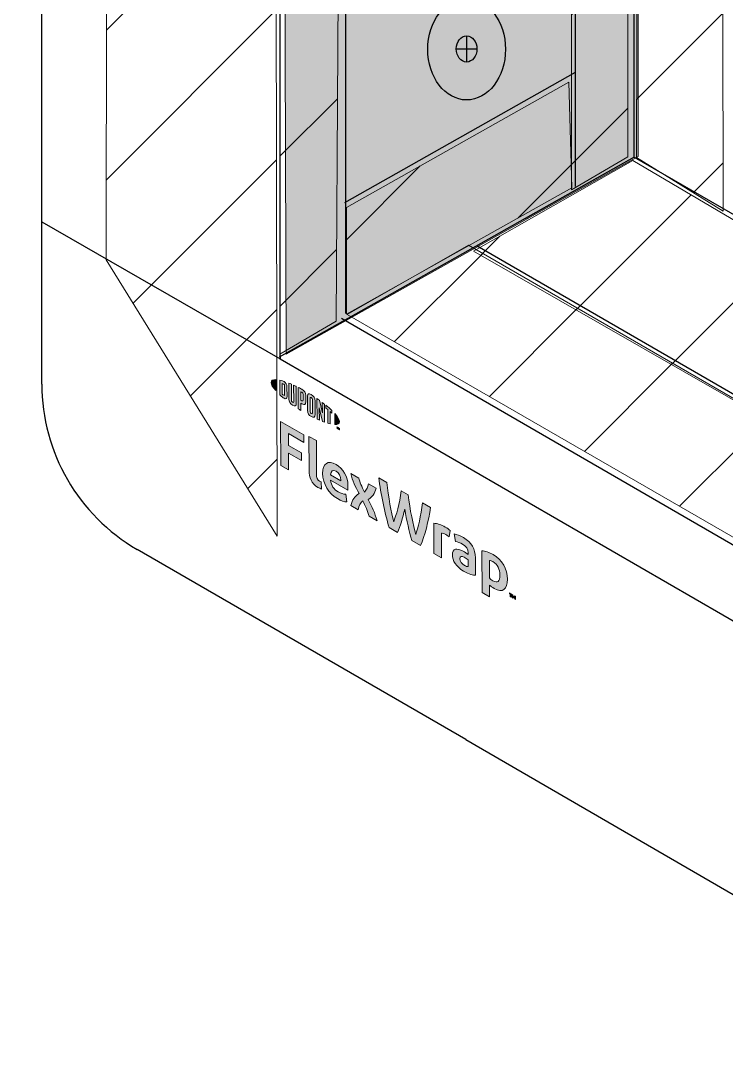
# Model space of a CAD drawing. Extents: x -1328 to 5679, y -4611 to 1603.
# Drawn here: x 3898 to 3964.6, y -2695.4 to -2598.4 of the extents above; entities that cross this region are included whole.
import ezdxf

# ---------------------------------------------------------------- set-up
doc = ezdxf.new("R2010")
doc.units = 0
doc.header["$MEASUREMENT"] = 0
for name, color, linetype, lineweight in [('G-ANNO-TTLB', 7, 'Continuous', 0), ('Layer 12', 7, 'Continuous', 0), ('TYVEK', 7, 'Continuous', 0)]:
    doc.layers.add(name, color=color, linetype=linetype, lineweight=lineweight)
pattern_1 = [(45, (0, 0), (-7.071067, 7.07107), [])]

# ---------------------------------------------------------------- blocks, each defined once
blk = doc.blocks.new('Block_172')
at = {"layer": 'TYVEK', "true_color": 0x003b71, "transparency": 33554687}
h = blk.add_hatch(color=156, dxfattribs=at)
h.dxf.hatch_style = 2
edge = h.paths.add_edge_path()
edge.add_spline(control_points=[(3922.526, -2640.364), (3922.526, -2640.364), (3922.515, -2636.223), (3922.515, -2636.223), (3922.515, -2636.223), (3924.701, -2637.477), (3924.701, -2637.477), (3924.701, -2637.477), (3924.703, -2638.199), (3924.703, -2638.199), (3924.703, -2638.199), (3923.251, -2637.366), (3923.251, -2637.366), (3923.251, -2637.366), (3923.254, -2638.489), (3923.254, -2638.489), (3923.254, -2638.489), (3924.475, -2639.19), (3924.475, -2639.19), (3924.475, -2639.19), (3924.476, -2639.912), (3924.476, -2639.912), (3924.476, -2639.912), (3923.255, -2639.211), (3923.255, -2639.211), (3923.255, -2639.211), (3923.259, -2640.785), (3923.259, -2640.785), (3923.259, -2640.785), (3922.526, -2640.364), (3922.526, -2640.364)], knot_values=[0, 0, 0, 0, 1, 1, 1, 2, 2, 2, 3, 3, 3, 4, 4, 4, 5, 5, 5, 6, 6, 6, 7, 7, 7, 8, 8, 8, 9, 9, 9, 10, 10, 10, 10], degree=3, periodic=0)
h = blk.add_hatch(color=156, dxfattribs=at)
h.dxf.hatch_style = 2
edge = h.paths.add_edge_path()
edge.add_spline(control_points=[(3925.898, -2641.207), (3925.899, -2641.527), (3925.972, -2641.739), (3926.177, -2641.857), (3926.228, -2641.887), (3926.279, -2641.91), (3926.325, -2641.925), (3926.325, -2641.925), (3926.378, -2642.599), (3926.378, -2642.599), (3926.281, -2642.567), (3926.122, -2642.499), (3926.019, -2642.44), (3925.429, -2642.102), (3925.192, -2641.522), (3925.191, -2640.813), (3925.191, -2640.813), (3925.183, -2637.654), (3925.183, -2637.654), (3925.183, -2637.654), (3925.891, -2638.013), (3925.891, -2638.013), (3925.891, -2638.013), (3925.898, -2641.207), (3925.898, -2641.207)], knot_values=[0, 0, 0, 0, 1, 1, 1, 2, 2, 2, 3, 3, 3, 4, 4, 4, 5, 5, 5, 6, 6, 6, 7, 7, 7, 8, 8, 8, 8], degree=3, periodic=0)
h = blk.add_hatch(color=156, dxfattribs=at)
h.dxf.hatch_style = 2
edge = h.paths.add_edge_path()
edge.add_spline(control_points=[(3927.21, -2641.257), (3927.21, -2641.257), (3928.185, -2641.817), (3928.185, -2641.817), (3928.185, -2641.817), (3928.185, -2641.746), (3928.185, -2641.746), (3928.184, -2641.414), (3928.029, -2641.084), (3927.747, -2640.922), (3927.45, -2640.751), (3927.255, -2640.881), (3927.21, -2641.257)], knot_values=[0, 0, 0, 0, 1, 1, 1, 2, 2, 2, 3, 3, 3, 4, 4, 4, 4], degree=3, periodic=0)
edge = h.paths.add_edge_path()
edge.add_spline(control_points=[(3928.769, -2643.818), (3928.543, -2643.806), (3928.21, -2643.698), (3927.871, -2643.503), (3927.045, -2643.029), (3926.48, -2642.102), (3926.477, -2641.12), (3926.475, -2640.179), (3926.991, -2639.838), (3927.746, -2640.271), (3928.418, -2640.657), (3928.86, -2641.46), (3928.862, -2642.253), (3928.863, -2642.43), (3928.853, -2642.578), (3928.843, -2642.691), (3928.843, -2642.691), (3927.222, -2641.76), (3927.222, -2641.76), (3927.289, -2642.271), (3927.531, -2642.623), (3927.941, -2642.858), (3928.193, -2643.003), (3928.434, -2643.076), (3928.654, -2643.096), (3928.654, -2643.096), (3928.769, -2643.818), (3928.769, -2643.818)], knot_values=[0, 0, 0, 0, 1, 1, 1, 2, 2, 2, 3, 3, 3, 4, 4, 4, 5, 5, 5, 6, 6, 6, 7, 7, 7, 8, 8, 8, 9, 9, 9, 9], degree=3, periodic=0)
h = blk.add_hatch(color=156, dxfattribs=at)
h.dxf.hatch_style = 2
edge = h.paths.add_edge_path()
edge.add_spline(control_points=[(3929.909, -2643.019), (3929.564, -2642.384), (3929.291, -2641.82), (3929.131, -2641.137), (3929.131, -2641.137), (3929.895, -2641.576), (3929.895, -2641.576), (3929.963, -2641.88), (3930.189, -2642.412), (3930.416, -2642.879), (3930.605, -2642.663), (3930.768, -2642.408), (3930.803, -2642.097), (3930.803, -2642.097), (3931.522, -2642.51), (3931.522, -2642.51), (3931.39, -2643.048), (3931.165, -2643.35), (3930.781, -2643.585), (3931.152, -2644.276), (3931.404, -2644.835), (3931.616, -2645.582), (3931.616, -2645.582), (3930.852, -2645.144), (3930.852, -2645.144), (3930.743, -2644.75), (3930.486, -2644.16), (3930.269, -2643.711), (3930.075, -2643.924), (3929.891, -2644.173), (3929.821, -2644.552), (3929.821, -2644.552), (3929.133, -2644.157), (3929.133, -2644.157), (3929.26, -2643.615), (3929.5, -2643.281), (3929.909, -2643.019)], knot_values=[0, 0, 0, 0, 1, 1, 1, 2, 2, 2, 3, 3, 3, 4, 4, 4, 5, 5, 5, 6, 6, 6, 7, 7, 7, 8, 8, 8, 9, 9, 9, 10, 10, 10, 11, 11, 11, 12, 12, 12, 12], degree=3, periodic=0)
h = blk.add_hatch(color=156, dxfattribs=at)
h.dxf.hatch_style = 2
edge = h.paths.add_edge_path()
edge.add_spline(control_points=[(3935.91, -2643.913), (3935.91, -2643.913), (3936.659, -2644.343), (3936.659, -2644.343), (3936.468, -2645.609), (3936.133, -2647.041), (3935.7, -2647.927), (3935.7, -2647.927), (3934.894, -2647.465), (3934.894, -2647.465), (3934.641, -2646.581), (3934.413, -2645.582), (3934.221, -2644.502), (3934.029, -2645.361), (3933.81, -2646.104), (3933.555, -2646.696), (3933.555, -2646.696), (3932.75, -2646.233), (3932.75, -2646.233), (3932.337, -2644.862), (3931.968, -2643.026), (3931.775, -2641.539), (3931.775, -2641.539), (3932.519, -2641.966), (3932.519, -2641.966), (3932.681, -2643.305), (3932.972, -2644.872), (3933.184, -2645.685), (3933.403, -2645.12), (3933.743, -2643.956), (3933.889, -2642.752), (3933.889, -2642.752), (3934.546, -2643.129), (3934.546, -2643.129), (3934.703, -2644.507), (3935.039, -2646.059), (3935.267, -2646.881), (3935.47, -2646.307), (3935.759, -2645.072), (3935.91, -2643.913)], knot_values=[0, 0, 0, 0, 1, 1, 1, 2, 2, 2, 3, 3, 3, 4, 4, 4, 5, 5, 5, 6, 6, 6, 7, 7, 7, 8, 8, 8, 9, 9, 9, 10, 10, 10, 11, 11, 11, 12, 12, 12, 13, 13, 13, 13], degree=3, periodic=0)
h = blk.add_hatch(color=156, dxfattribs=at)
h.dxf.hatch_style = 2
edge = h.paths.add_edge_path()
edge.add_spline(control_points=[(3938.052, -2646.188), (3938.237, -2646.294), (3938.411, -2646.418), (3938.514, -2646.506), (3938.514, -2646.506), (3938.413, -2647.116), (3938.413, -2647.116), (3938.326, -2647.03), (3938.218, -2646.957), (3938.11, -2646.895), (3937.92, -2646.786), (3937.792, -2646.754), (3937.685, -2646.751), (3937.685, -2646.751), (3937.69, -2649.07), (3937.69, -2649.07), (3937.69, -2649.07), (3936.982, -2648.663), (3936.982, -2648.663), (3936.982, -2648.663), (3936.975, -2645.83), (3936.975, -2645.83), (3937.252, -2645.829), (3937.683, -2645.976), (3938.052, -2646.188)], knot_values=[0, 0, 0, 0, 1, 1, 1, 2, 2, 2, 3, 3, 3, 4, 4, 4, 5, 5, 5, 6, 6, 6, 7, 7, 7, 8, 8, 8, 8], degree=3, periodic=0)
h = blk.add_hatch(color=156, dxfattribs=at)
h.dxf.hatch_style = 2
edge = h.paths.add_edge_path()
edge.add_spline(control_points=[(3940.208, -2649.918), (3940.208, -2649.918), (3940.206, -2649.285), (3940.206, -2649.285), (3940.088, -2649.188), (3939.965, -2649.1), (3939.842, -2649.029), (3939.606, -2648.893), (3939.421, -2648.894), (3939.422, -2649.172), (3939.423, -2649.42), (3939.577, -2649.639), (3939.849, -2649.795), (3940.003, -2649.883), (3940.131, -2649.922), (3940.208, -2649.918)], knot_values=[0, 0, 0, 0, 1, 1, 1, 2, 2, 2, 3, 3, 3, 4, 4, 4, 5, 5, 5, 5], degree=3, periodic=0)
edge = h.paths.add_edge_path()
edge.add_spline(control_points=[(3939.778, -2650.339), (3939.076, -2649.936), (3938.721, -2649.336), (3938.719, -2648.804), (3938.718, -2648.218), (3939.133, -2648.114), (3939.748, -2648.461), (3939.892, -2648.544), (3940.077, -2648.673), (3940.205, -2648.771), (3940.205, -2648.771), (3940.205, -2648.629), (3940.205, -2648.629), (3940.204, -2648.268), (3940.024, -2647.993), (3939.68, -2647.796), (3939.454, -2647.666), (3939.213, -2647.569), (3939.003, -2647.549), (3939.003, -2647.549), (3938.873, -2646.837), (3938.873, -2646.837), (3939.094, -2646.857), (3939.448, -2646.989), (3939.761, -2647.169), (3940.515, -2647.602), (3940.89, -2648.278), (3940.892, -2649.077), (3940.892, -2649.077), (3940.896, -2650.721), (3940.896, -2650.721), (3940.686, -2650.725), (3940.291, -2650.634), (3939.778, -2650.339)], knot_values=[0, 0, 0, 0, 1, 1, 1, 2, 2, 2, 3, 3, 3, 4, 4, 4, 5, 5, 5, 6, 6, 6, 7, 7, 7, 8, 8, 8, 9, 9, 9, 10, 10, 10, 11, 11, 11, 11], degree=3, periodic=0)
h = blk.add_hatch(color=156, dxfattribs=at)
h.dxf.hatch_style = 2
edge = h.paths.add_edge_path()
edge.add_spline(control_points=[(3942.542, -2651.252), (3942.993, -2651.512), (3943.203, -2651.313), (3943.202, -2650.704), (3943.2, -2650.171), (3943.004, -2649.705), (3942.538, -2649.436), (3942.409, -2649.363), (3942.317, -2649.339), (3942.209, -2649.325), (3942.209, -2649.325), (3942.213, -2650.981), (3942.213, -2650.981), (3942.311, -2651.084), (3942.393, -2651.167), (3942.542, -2651.252)], knot_values=[0, 0, 0, 0, 1, 1, 1, 2, 2, 2, 3, 3, 3, 4, 4, 4, 5, 5, 5, 5], degree=3, periodic=0)
edge = h.paths.add_edge_path()
edge.add_spline(control_points=[(3942.646, -2651.974), (3942.467, -2651.871), (3942.344, -2651.777), (3942.215, -2651.65), (3942.215, -2651.65), (3942.218, -2652.774), (3942.218, -2652.774), (3942.218, -2652.774), (3941.515, -2652.37), (3941.515, -2652.37), (3941.515, -2652.37), (3941.505, -2648.424), (3941.505, -2648.424), (3941.797, -2648.439), (3942.208, -2648.574), (3942.572, -2648.783), (3943.413, -2649.266), (3943.917, -2650.146), (3943.92, -2651.092), (3943.922, -2652.063), (3943.447, -2652.433), (3942.646, -2651.974)], knot_values=[0, 0, 0, 0, 1, 1, 1, 2, 2, 2, 3, 3, 3, 4, 4, 4, 5, 5, 5, 6, 6, 6, 7, 7, 7, 7], degree=3, periodic=0)
h = blk.add_hatch(color=156, dxfattribs=at)
h.dxf.hatch_style = 2
edge = h.paths.add_edge_path()
edge.add_spline(control_points=[(3944.428, -2652.579), (3944.454, -2652.666), (3944.479, -2652.733), (3944.51, -2652.804), (3944.54, -2652.768), (3944.561, -2652.728), (3944.587, -2652.67), (3944.587, -2652.67), (3944.66, -2652.713), (3944.66, -2652.713), (3944.66, -2652.713), (3944.661, -2653.018), (3944.661, -2653.018), (3944.661, -2653.018), (3944.597, -2652.981), (3944.597, -2652.981), (3944.597, -2652.981), (3944.596, -2652.84), (3944.596, -2652.84), (3944.596, -2652.84), (3944.6, -2652.795), (3944.6, -2652.795), (3944.579, -2652.829), (3944.555, -2652.863), (3944.533, -2652.889), (3944.533, -2652.889), (3944.484, -2652.861), (3944.484, -2652.861), (3944.462, -2652.809), (3944.437, -2652.745), (3944.415, -2652.686), (3944.415, -2652.686), (3944.419, -2652.738), (3944.419, -2652.738), (3944.419, -2652.738), (3944.419, -2652.879), (3944.419, -2652.879), (3944.419, -2652.879), (3944.355, -2652.842), (3944.355, -2652.842), (3944.355, -2652.842), (3944.354, -2652.537), (3944.354, -2652.537), (3944.354, -2652.537), (3944.428, -2652.579), (3944.428, -2652.579)], knot_values=[0, 0, 0, 0, 1, 1, 1, 2, 2, 2, 3, 3, 3, 4, 4, 4, 5, 5, 5, 6, 6, 6, 7, 7, 7, 8, 8, 8, 9, 9, 9, 10, 10, 10, 11, 11, 11, 12, 12, 12, 13, 13, 13, 14, 14, 14, 15, 15, 15, 15], degree=3, periodic=0)
edge = h.paths.add_edge_path()
edge.add_spline(control_points=[(3944.182, -2652.505), (3944.182, -2652.505), (3944.11, -2652.464), (3944.11, -2652.464), (3944.11, -2652.464), (3944.11, -2652.397), (3944.11, -2652.397), (3944.11, -2652.397), (3944.325, -2652.52), (3944.325, -2652.52), (3944.325, -2652.52), (3944.325, -2652.587), (3944.325, -2652.587), (3944.325, -2652.587), (3944.253, -2652.546), (3944.253, -2652.546), (3944.253, -2652.546), (3944.254, -2652.785), (3944.254, -2652.785), (3944.254, -2652.785), (3944.182, -2652.744), (3944.182, -2652.744), (3944.182, -2652.744), (3944.182, -2652.505), (3944.182, -2652.505)], knot_values=[0, 0, 0, 0, 1, 1, 1, 2, 2, 2, 3, 3, 3, 4, 4, 4, 5, 5, 5, 6, 6, 6, 7, 7, 7, 8, 8, 8, 8], degree=3, periodic=0)
at = {"layer": 'TYVEK'}
for points, knots in [([(3922.526, -2640.364), (3922.526, -2640.364), (3922.515, -2636.223), (3922.515, -2636.223), (3922.515, -2636.223), (3924.701, -2637.477), (3924.701, -2637.477), (3924.701, -2637.477), (3924.703, -2638.199), (3924.703, -2638.199), (3924.703, -2638.199), (3923.251, -2637.366), (3923.251, -2637.366), (3923.251, -2637.366), (3923.254, -2638.489), (3923.254, -2638.489), (3923.254, -2638.489), (3924.475, -2639.19), (3924.475, -2639.19), (3924.475, -2639.19), (3924.476, -2639.912), (3924.476, -2639.912), (3924.476, -2639.912), (3923.255, -2639.211), (3923.255, -2639.211), (3923.255, -2639.211), (3923.259, -2640.785), (3923.259, -2640.785), (3923.259, -2640.785), (3922.526, -2640.364), (3922.526, -2640.364)], [0, 0, 0, 0, 1, 1, 1, 2, 2, 2, 3, 3, 3, 4, 4, 4, 5, 5, 5, 6, 6, 6, 7, 7, 7, 8, 8, 8, 9, 9, 9, 10, 10, 10, 10]), ([(3925.898, -2641.207), (3925.899, -2641.527), (3925.972, -2641.739), (3926.177, -2641.857), (3926.228, -2641.887), (3926.279, -2641.91), (3926.325, -2641.925), (3926.325, -2641.925), (3926.378, -2642.599), (3926.378, -2642.599), (3926.281, -2642.567), (3926.122, -2642.499), (3926.019, -2642.44), (3925.429, -2642.102), (3925.192, -2641.522), (3925.191, -2640.813), (3925.191, -2640.813), (3925.183, -2637.654), (3925.183, -2637.654), (3925.183, -2637.654), (3925.891, -2638.013), (3925.891, -2638.013), (3925.891, -2638.013), (3925.898, -2641.207), (3925.898, -2641.207)], [0, 0, 0, 0, 1, 1, 1, 2, 2, 2, 3, 3, 3, 4, 4, 4, 5, 5, 5, 6, 6, 6, 7, 7, 7, 8, 8, 8, 8]), ([(3928.769, -2643.818), (3928.543, -2643.806), (3928.21, -2643.698), (3927.871, -2643.503), (3927.045, -2643.029), (3926.48, -2642.102), (3926.477, -2641.12), (3926.475, -2640.179), (3926.991, -2639.838), (3927.746, -2640.271), (3928.418, -2640.657), (3928.86, -2641.46), (3928.862, -2642.253), (3928.863, -2642.43), (3928.853, -2642.578), (3928.843, -2642.691), (3928.843, -2642.691), (3927.222, -2641.76), (3927.222, -2641.76), (3927.289, -2642.271), (3927.531, -2642.623), (3927.941, -2642.858), (3928.193, -2643.003), (3928.434, -2643.076), (3928.654, -2643.096), (3928.654, -2643.096), (3928.769, -2643.818), (3928.769, -2643.818)], [0, 0, 0, 0, 1, 1, 1, 2, 2, 2, 3, 3, 3, 4, 4, 4, 5, 5, 5, 6, 6, 6, 7, 7, 7, 8, 8, 8, 9, 9, 9, 9]), ([(3927.21, -2641.257), (3927.21, -2641.257), (3928.185, -2641.817), (3928.185, -2641.817), (3928.185, -2641.817), (3928.185, -2641.746), (3928.185, -2641.746), (3928.184, -2641.414), (3928.029, -2641.084), (3927.747, -2640.922), (3927.45, -2640.751), (3927.255, -2640.881), (3927.21, -2641.257)], [0, 0, 0, 0, 1, 1, 1, 2, 2, 2, 3, 3, 3, 4, 4, 4, 4]), ([(3929.909, -2643.019), (3929.564, -2642.384), (3929.291, -2641.82), (3929.131, -2641.137), (3929.131, -2641.137), (3929.895, -2641.576), (3929.895, -2641.576), (3929.963, -2641.88), (3930.189, -2642.412), (3930.416, -2642.879), (3930.605, -2642.663), (3930.768, -2642.408), (3930.803, -2642.097), (3930.803, -2642.097), (3931.522, -2642.51), (3931.522, -2642.51), (3931.39, -2643.048), (3931.165, -2643.35), (3930.781, -2643.585), (3931.152, -2644.276), (3931.404, -2644.835), (3931.616, -2645.582), (3931.616, -2645.582), (3930.852, -2645.144), (3930.852, -2645.144), (3930.743, -2644.75), (3930.486, -2644.16), (3930.269, -2643.711), (3930.075, -2643.924), (3929.891, -2644.173), (3929.821, -2644.552), (3929.821, -2644.552), (3929.133, -2644.157), (3929.133, -2644.157), (3929.26, -2643.615), (3929.5, -2643.281), (3929.909, -2643.019)], [0, 0, 0, 0, 1, 1, 1, 2, 2, 2, 3, 3, 3, 4, 4, 4, 5, 5, 5, 6, 6, 6, 7, 7, 7, 8, 8, 8, 9, 9, 9, 10, 10, 10, 11, 11, 11, 12, 12, 12, 12]), ([(3935.91, -2643.913), (3935.91, -2643.913), (3936.659, -2644.343), (3936.659, -2644.343), (3936.468, -2645.609), (3936.133, -2647.041), (3935.7, -2647.927), (3935.7, -2647.927), (3934.894, -2647.465), (3934.894, -2647.465), (3934.641, -2646.581), (3934.413, -2645.582), (3934.221, -2644.502), (3934.029, -2645.361), (3933.81, -2646.104), (3933.555, -2646.696), (3933.555, -2646.696), (3932.75, -2646.233), (3932.75, -2646.233), (3932.337, -2644.862), (3931.968, -2643.026), (3931.775, -2641.539), (3931.775, -2641.539), (3932.519, -2641.966), (3932.519, -2641.966), (3932.681, -2643.305), (3932.972, -2644.872), (3933.184, -2645.685), (3933.403, -2645.12), (3933.743, -2643.956), (3933.889, -2642.752), (3933.889, -2642.752), (3934.546, -2643.129), (3934.546, -2643.129), (3934.703, -2644.507), (3935.039, -2646.059), (3935.267, -2646.881), (3935.47, -2646.307), (3935.759, -2645.072), (3935.91, -2643.913)], [0, 0, 0, 0, 1, 1, 1, 2, 2, 2, 3, 3, 3, 4, 4, 4, 5, 5, 5, 6, 6, 6, 7, 7, 7, 8, 8, 8, 9, 9, 9, 10, 10, 10, 11, 11, 11, 12, 12, 12, 13, 13, 13, 13]), ([(3938.052, -2646.188), (3938.237, -2646.294), (3938.411, -2646.418), (3938.514, -2646.506), (3938.514, -2646.506), (3938.413, -2647.116), (3938.413, -2647.116), (3938.326, -2647.03), (3938.218, -2646.957), (3938.11, -2646.895), (3937.92, -2646.786), (3937.792, -2646.754), (3937.685, -2646.751), (3937.685, -2646.751), (3937.69, -2649.07), (3937.69, -2649.07), (3937.69, -2649.07), (3936.982, -2648.663), (3936.982, -2648.663), (3936.982, -2648.663), (3936.975, -2645.83), (3936.975, -2645.83), (3937.252, -2645.829), (3937.683, -2645.976), (3938.052, -2646.188)], [0, 0, 0, 0, 1, 1, 1, 2, 2, 2, 3, 3, 3, 4, 4, 4, 5, 5, 5, 6, 6, 6, 7, 7, 7, 8, 8, 8, 8]), ([(3939.778, -2650.339), (3939.076, -2649.936), (3938.721, -2649.336), (3938.719, -2648.804), (3938.718, -2648.218), (3939.133, -2648.114), (3939.748, -2648.461), (3939.892, -2648.544), (3940.077, -2648.673), (3940.205, -2648.771), (3940.205, -2648.771), (3940.205, -2648.629), (3940.205, -2648.629), (3940.204, -2648.268), (3940.024, -2647.993), (3939.68, -2647.796), (3939.454, -2647.666), (3939.213, -2647.569), (3939.003, -2647.549), (3939.003, -2647.549), (3938.873, -2646.837), (3938.873, -2646.837), (3939.094, -2646.857), (3939.448, -2646.989), (3939.761, -2647.169), (3940.515, -2647.602), (3940.89, -2648.278), (3940.892, -2649.077), (3940.892, -2649.077), (3940.896, -2650.721), (3940.896, -2650.721), (3940.686, -2650.725), (3940.291, -2650.634), (3939.778, -2650.339)], [0, 0, 0, 0, 1, 1, 1, 2, 2, 2, 3, 3, 3, 4, 4, 4, 5, 5, 5, 6, 6, 6, 7, 7, 7, 8, 8, 8, 9, 9, 9, 10, 10, 10, 11, 11, 11, 11]), ([(3940.208, -2649.918), (3940.208, -2649.918), (3940.206, -2649.285), (3940.206, -2649.285), (3940.088, -2649.188), (3939.965, -2649.1), (3939.842, -2649.029), (3939.606, -2648.893), (3939.421, -2648.894), (3939.422, -2649.172), (3939.423, -2649.42), (3939.577, -2649.639), (3939.849, -2649.795), (3940.003, -2649.883), (3940.131, -2649.922), (3940.208, -2649.918)], [0, 0, 0, 0, 1, 1, 1, 2, 2, 2, 3, 3, 3, 4, 4, 4, 5, 5, 5, 5]), ([(3942.646, -2651.974), (3942.467, -2651.871), (3942.344, -2651.777), (3942.215, -2651.65), (3942.215, -2651.65), (3942.218, -2652.774), (3942.218, -2652.774), (3942.218, -2652.774), (3941.515, -2652.37), (3941.515, -2652.37), (3941.515, -2652.37), (3941.505, -2648.424), (3941.505, -2648.424), (3941.797, -2648.439), (3942.208, -2648.574), (3942.572, -2648.783), (3943.413, -2649.266), (3943.917, -2650.146), (3943.92, -2651.092), (3943.922, -2652.063), (3943.447, -2652.433), (3942.646, -2651.974)], [0, 0, 0, 0, 1, 1, 1, 2, 2, 2, 3, 3, 3, 4, 4, 4, 5, 5, 5, 6, 6, 6, 7, 7, 7, 7]), ([(3942.542, -2651.252), (3942.993, -2651.512), (3943.203, -2651.313), (3943.202, -2650.704), (3943.2, -2650.171), (3943.004, -2649.705), (3942.538, -2649.436), (3942.409, -2649.363), (3942.317, -2649.339), (3942.209, -2649.325), (3942.209, -2649.325), (3942.213, -2650.981), (3942.213, -2650.981), (3942.311, -2651.084), (3942.393, -2651.167), (3942.542, -2651.252)], [0, 0, 0, 0, 1, 1, 1, 2, 2, 2, 3, 3, 3, 4, 4, 4, 5, 5, 5, 5]), ([(3944.182, -2652.505), (3944.182, -2652.505), (3944.11, -2652.464), (3944.11, -2652.464), (3944.11, -2652.464), (3944.11, -2652.397), (3944.11, -2652.397), (3944.11, -2652.397), (3944.325, -2652.52), (3944.325, -2652.52), (3944.325, -2652.52), (3944.325, -2652.587), (3944.325, -2652.587), (3944.325, -2652.587), (3944.253, -2652.546), (3944.253, -2652.546), (3944.253, -2652.546), (3944.254, -2652.785), (3944.254, -2652.785), (3944.254, -2652.785), (3944.182, -2652.744), (3944.182, -2652.744), (3944.182, -2652.744), (3944.182, -2652.505), (3944.182, -2652.505)], [0, 0, 0, 0, 1, 1, 1, 2, 2, 2, 3, 3, 3, 4, 4, 4, 5, 5, 5, 6, 6, 6, 7, 7, 7, 8, 8, 8, 8]), ([(3944.428, -2652.579), (3944.454, -2652.666), (3944.479, -2652.733), (3944.51, -2652.804), (3944.54, -2652.768), (3944.561, -2652.728), (3944.587, -2652.67), (3944.587, -2652.67), (3944.66, -2652.713), (3944.66, -2652.713), (3944.66, -2652.713), (3944.661, -2653.018), (3944.661, -2653.018), (3944.661, -2653.018), (3944.597, -2652.981), (3944.597, -2652.981), (3944.597, -2652.981), (3944.596, -2652.84), (3944.596, -2652.84), (3944.596, -2652.84), (3944.6, -2652.795), (3944.6, -2652.795), (3944.579, -2652.829), (3944.555, -2652.863), (3944.533, -2652.889), (3944.533, -2652.889), (3944.484, -2652.861), (3944.484, -2652.861), (3944.462, -2652.809), (3944.437, -2652.745), (3944.415, -2652.686), (3944.415, -2652.686), (3944.419, -2652.738), (3944.419, -2652.738), (3944.419, -2652.738), (3944.419, -2652.879), (3944.419, -2652.879), (3944.419, -2652.879), (3944.355, -2652.842), (3944.355, -2652.842), (3944.355, -2652.842), (3944.354, -2652.537), (3944.354, -2652.537), (3944.354, -2652.537), (3944.428, -2652.579), (3944.428, -2652.579)], [0, 0, 0, 0, 1, 1, 1, 2, 2, 2, 3, 3, 3, 4, 4, 4, 5, 5, 5, 6, 6, 6, 7, 7, 7, 8, 8, 8, 9, 9, 9, 10, 10, 10, 11, 11, 11, 12, 12, 12, 13, 13, 13, 14, 14, 14, 15, 15, 15, 15])]:
    blk.add_open_spline(points, degree=3, knots=knots, dxfattribs=at)
blk = doc.blocks.new('Block_173')
at = {"layer": 'TYVEK', "true_color": 0x003b71, "transparency": 33554687}
h = blk.add_hatch(color=156, dxfattribs=at)
h.dxf.hatch_style = 2
edge = h.paths.add_edge_path()
edge.add_spline(control_points=[(3921.613, -2632.544), (3921.614, -2632.735), (3921.774, -2633.005), (3922.054, -2633.319), (3922.054, -2633.319), (3922.052, -2632.279), (3922.052, -2632.279), (3921.772, -2632.27), (3921.613, -2632.356), (3921.613, -2632.544)], knot_values=[0, 0, 0, 0, 1, 1, 1, 2, 2, 2, 3, 3, 3, 3], degree=3, periodic=0)
h = blk.add_hatch(color=156, dxfattribs=at)
h.dxf.hatch_style = 2
edge = h.paths.add_edge_path()
edge.add_spline(control_points=[(3922.894, -2633.704), (3922.894, -2633.784), (3922.853, -2633.787), (3922.803, -2633.758), (3922.765, -2633.736), (3922.705, -2633.685), (3922.656, -2633.642), (3922.656, -2633.642), (3922.654, -2632.648), (3922.654, -2632.648), (3922.703, -2632.661), (3922.762, -2632.679), (3922.801, -2632.702), (3922.85, -2632.73), (3922.892, -2632.781), (3922.892, -2632.86), (3922.892, -2632.86), (3922.894, -2633.704), (3922.894, -2633.704)], knot_values=[0, 0, 0, 0, 1, 1, 1, 2, 2, 2, 3, 3, 3, 4, 4, 4, 5, 5, 5, 6, 6, 6, 6], degree=3, periodic=0)
edge = h.paths.add_edge_path()
edge.add_spline(control_points=[(3922.833, -2632.46), (3922.755, -2632.416), (3922.642, -2632.377), (3922.438, -2632.333), (3922.438, -2632.333), (3922.442, -2633.711), (3922.442, -2633.711), (3922.621, -2633.876), (3922.758, -2633.992), (3922.837, -2634.037), (3923.017, -2634.14), (3923.118, -2634.071), (3923.117, -2633.868), (3923.117, -2633.868), (3923.115, -2632.953), (3923.115, -2632.953), (3923.114, -2632.749), (3923.013, -2632.564), (3922.833, -2632.46)], knot_values=[0, 0, 0, 0, 1, 1, 1, 2, 2, 2, 3, 3, 3, 4, 4, 4, 5, 5, 5, 6, 6, 6, 6], degree=3, periodic=0)
h = blk.add_hatch(color=156, dxfattribs=at)
h.dxf.hatch_style = 2
edge = h.paths.add_edge_path()
edge.add_spline(control_points=[(3923.745, -2634.354), (3923.745, -2634.434), (3923.721, -2634.47), (3923.635, -2634.409), (3923.55, -2634.348), (3923.527, -2634.294), (3923.527, -2634.199), (3923.527, -2634.199), (3923.524, -2632.7), (3923.524, -2632.7), (3923.467, -2632.675), (3923.342, -2632.623), (3923.288, -2632.601), (3923.288, -2632.601), (3923.292, -2634.117), (3923.292, -2634.117), (3923.292, -2634.359), (3923.394, -2634.512), (3923.636, -2634.682), (3923.857, -2634.838), (3923.991, -2634.787), (3923.991, -2634.519), (3923.991, -2634.519), (3923.987, -2632.916), (3923.987, -2632.916), (3923.941, -2632.893), (3923.79, -2632.821), (3923.741, -2632.799), (3923.741, -2632.799), (3923.745, -2634.354), (3923.745, -2634.354)], knot_values=[0, 0, 0, 0, 1, 1, 1, 2, 2, 2, 3, 3, 3, 4, 4, 4, 5, 5, 5, 6, 6, 6, 7, 7, 7, 8, 8, 8, 9, 9, 9, 10, 10, 10, 10], degree=3, periodic=0)
h = blk.add_hatch(color=156, dxfattribs=at)
h.dxf.hatch_style = 2
edge = h.paths.add_edge_path()
edge.add_spline(control_points=[(3924.64, -2634.21), (3924.64, -2634.296), (3924.614, -2634.325), (3924.514, -2634.268), (3924.514, -2634.268), (3924.427, -2634.219), (3924.427, -2634.219), (3924.427, -2634.219), (3924.425, -2633.423), (3924.425, -2633.423), (3924.464, -2633.442), (3924.484, -2633.453), (3924.507, -2633.467), (3924.615, -2633.529), (3924.638, -2633.589), (3924.638, -2633.678), (3924.638, -2633.678), (3924.64, -2634.21), (3924.64, -2634.21)], knot_values=[0, 0, 0, 0, 1, 1, 1, 2, 2, 2, 3, 3, 3, 4, 4, 4, 5, 5, 5, 6, 6, 6, 6], degree=3, periodic=0)
edge = h.paths.add_edge_path()
edge.add_spline(control_points=[(3924.521, -2633.193), (3924.478, -2633.169), (3924.322, -2633.085), (3924.179, -2633.013), (3924.179, -2633.013), (3924.184, -2635.031), (3924.184, -2635.031), (3924.233, -2635.062), (3924.361, -2635.143), (3924.43, -2635.185), (3924.43, -2635.185), (3924.428, -2634.5), (3924.428, -2634.5), (3924.428, -2634.5), (3924.524, -2634.555), (3924.524, -2634.555), (3924.782, -2634.702), (3924.889, -2634.63), (3924.888, -2634.374), (3924.888, -2634.374), (3924.887, -2633.779), (3924.887, -2633.779), (3924.886, -2633.528), (3924.765, -2633.333), (3924.521, -2633.193)], knot_values=[0, 0, 0, 0, 1, 1, 1, 2, 2, 2, 3, 3, 3, 4, 4, 4, 5, 5, 5, 6, 6, 6, 7, 7, 7, 8, 8, 8, 8], degree=3, periodic=0)
h = blk.add_hatch(color=156, dxfattribs=at)
h.dxf.hatch_style = 2
edge = h.paths.add_edge_path()
edge.add_spline(control_points=[(3925.52, -2635.419), (3925.52, -2635.499), (3925.497, -2635.527), (3925.41, -2635.48), (3925.32, -2635.431), (3925.296, -2635.373), (3925.296, -2635.29), (3925.296, -2635.29), (3925.293, -2634.032), (3925.293, -2634.032), (3925.292, -2633.949), (3925.317, -2633.917), (3925.406, -2633.972), (3925.493, -2634.025), (3925.517, -2634.081), (3925.517, -2634.161), (3925.517, -2634.161), (3925.52, -2635.419), (3925.52, -2635.419)], knot_values=[0, 0, 0, 0, 1, 1, 1, 2, 2, 2, 3, 3, 3, 4, 4, 4, 5, 5, 5, 6, 6, 6, 6], degree=3, periodic=0)
edge = h.paths.add_edge_path()
edge.add_spline(control_points=[(3925.406, -2633.69), (3925.178, -2633.546), (3925.042, -2633.584), (3925.043, -2633.85), (3925.043, -2633.85), (3925.046, -2635.17), (3925.046, -2635.17), (3925.047, -2635.451), (3925.17, -2635.637), (3925.411, -2635.763), (3925.646, -2635.887), (3925.769, -2635.854), (3925.768, -2635.556), (3925.768, -2635.556), (3925.765, -2634.295), (3925.765, -2634.295), (3925.764, -2634.011), (3925.653, -2633.846), (3925.406, -2633.69)], knot_values=[0, 0, 0, 0, 1, 1, 1, 2, 2, 2, 3, 3, 3, 4, 4, 4, 5, 5, 5, 6, 6, 6, 6], degree=3, periodic=0)
h = blk.add_hatch(color=156, dxfattribs=at)
h.dxf.hatch_style = 2
edge = h.paths.add_edge_path()
edge.add_spline(control_points=[(3926.449, -2635.412), (3926.449, -2635.412), (3926.174, -2634.229), (3926.174, -2634.229), (3926.1, -2634.175), (3926.01, -2634.112), (3925.941, -2634.065), (3925.941, -2634.065), (3925.946, -2636.002), (3925.946, -2636.002), (3925.994, -2636.024), (3926.118, -2636.079), (3926.182, -2636.107), (3926.182, -2636.107), (3926.16, -2634.954), (3926.16, -2634.954), (3926.16, -2634.954), (3926.451, -2636.217), (3926.451, -2636.217), (3926.513, -2636.241), (3926.602, -2636.274), (3926.661, -2636.295), (3926.661, -2636.295), (3926.657, -2634.593), (3926.657, -2634.593), (3926.596, -2634.544), (3926.484, -2634.458), (3926.43, -2634.418), (3926.43, -2634.418), (3926.449, -2635.412), (3926.449, -2635.412)], knot_values=[0, 0, 0, 0, 1, 1, 1, 2, 2, 2, 3, 3, 3, 4, 4, 4, 5, 5, 5, 6, 6, 6, 7, 7, 7, 8, 8, 8, 9, 9, 9, 10, 10, 10, 10], degree=3, periodic=0)
h = blk.add_hatch(color=156, dxfattribs=at)
h.dxf.hatch_style = 2
edge = h.paths.add_edge_path()
edge.add_spline(control_points=[(3926.779, -2634.961), (3926.84, -2635.008), (3926.9, -2635.057), (3926.959, -2635.105), (3926.959, -2635.105), (3926.962, -2636.393), (3926.962, -2636.393), (3927.016, -2636.409), (3927.116, -2636.436), (3927.182, -2636.452), (3927.182, -2636.452), (3927.179, -2635.292), (3927.179, -2635.292), (3927.243, -2635.348), (3927.303, -2635.402), (3927.359, -2635.452), (3927.359, -2635.452), (3927.358, -2635.203), (3927.358, -2635.203), (3927.184, -2635.033), (3926.997, -2634.869), (3926.779, -2634.691), (3926.779, -2634.691), (3926.779, -2634.961), (3926.779, -2634.961)], knot_values=[0, 0, 0, 0, 1, 1, 1, 2, 2, 2, 3, 3, 3, 4, 4, 4, 5, 5, 5, 6, 6, 6, 7, 7, 7, 8, 8, 8, 8], degree=3, periodic=0)
h = blk.add_hatch(color=156, dxfattribs=at)
h.dxf.hatch_style = 2
edge = h.paths.add_edge_path()
edge.add_spline(control_points=[(3928.064, -2636.248), (3928.065, -2636.439), (3927.904, -2636.525), (3927.625, -2636.517), (3927.625, -2636.517), (3927.623, -2635.477), (3927.623, -2635.477), (3927.903, -2635.79), (3928.064, -2636.059), (3928.064, -2636.248)], knot_values=[0, 0, 0, 0, 1, 1, 1, 2, 2, 2, 3, 3, 3, 3], degree=3, periodic=0)
h = blk.add_hatch(color=156, dxfattribs=at)
h.dxf.hatch_style = 2
edge = h.paths.add_edge_path()
edge.add_spline(control_points=[(3927.935, -2636.799), (3927.935, -2636.799), (3927.961, -2636.814), (3927.961, -2636.814), (3927.961, -2636.814), (3928.001, -2636.907), (3928.001, -2636.907), (3928.001, -2636.907), (3928.04, -2636.859), (3928.04, -2636.859), (3928.04, -2636.859), (3928.066, -2636.874), (3928.066, -2636.874), (3928.066, -2636.874), (3928.066, -2637.024), (3928.066, -2637.024), (3928.066, -2637.024), (3928.042, -2637.01), (3928.042, -2637.01), (3928.042, -2637.01), (3928.042, -2636.903), (3928.042, -2636.903), (3928.042, -2636.903), (3928.002, -2636.952), (3928.002, -2636.952), (3928.002, -2636.952), (3927.999, -2636.95), (3927.999, -2636.95), (3927.999, -2636.95), (3927.959, -2636.856), (3927.959, -2636.856), (3927.959, -2636.856), (3927.959, -2636.962), (3927.959, -2636.962), (3927.959, -2636.962), (3927.935, -2636.949), (3927.935, -2636.949), (3927.935, -2636.949), (3927.935, -2636.799), (3927.935, -2636.799)], knot_values=[0, 0, 0, 0, 1, 1, 1, 2, 2, 2, 3, 3, 3, 4, 4, 4, 5, 5, 5, 6, 6, 6, 7, 7, 7, 8, 8, 8, 9, 9, 9, 10, 10, 10, 11, 11, 11, 12, 12, 12, 13, 13, 13, 13], degree=3, periodic=0)
edge = h.paths.add_edge_path()
edge.add_spline(control_points=[(3927.842, -2636.772), (3927.842, -2636.772), (3927.802, -2636.749), (3927.802, -2636.749), (3927.802, -2636.749), (3927.802, -2636.722), (3927.802, -2636.722), (3927.802, -2636.722), (3927.907, -2636.783), (3927.907, -2636.783), (3927.907, -2636.783), (3927.907, -2636.809), (3927.907, -2636.809), (3927.907, -2636.809), (3927.867, -2636.786), (3927.867, -2636.786), (3927.867, -2636.786), (3927.867, -2636.91), (3927.867, -2636.91), (3927.867, -2636.91), (3927.842, -2636.895), (3927.842, -2636.895), (3927.842, -2636.895), (3927.842, -2636.772), (3927.842, -2636.772)], knot_values=[0, 0, 0, 0, 1, 1, 1, 2, 2, 2, 3, 3, 3, 4, 4, 4, 5, 5, 5, 6, 6, 6, 7, 7, 7, 8, 8, 8, 8], degree=3, periodic=0)
at = {"layer": 'TYVEK'}
for points, knots in [([(3921.613, -2632.544), (3921.614, -2632.735), (3921.774, -2633.005), (3922.054, -2633.319), (3922.054, -2633.319), (3922.052, -2632.279), (3922.052, -2632.279), (3921.772, -2632.27), (3921.613, -2632.356), (3921.613, -2632.544)], [0, 0, 0, 0, 1, 1, 1, 2, 2, 2, 3, 3, 3, 3]), ([(3922.833, -2632.46), (3922.755, -2632.416), (3922.642, -2632.377), (3922.438, -2632.333), (3922.438, -2632.333), (3922.442, -2633.711), (3922.442, -2633.711), (3922.621, -2633.876), (3922.758, -2633.992), (3922.837, -2634.037), (3923.017, -2634.14), (3923.118, -2634.071), (3923.117, -2633.868), (3923.117, -2633.868), (3923.115, -2632.953), (3923.115, -2632.953), (3923.114, -2632.749), (3923.013, -2632.564), (3922.833, -2632.46)], [0, 0, 0, 0, 1, 1, 1, 2, 2, 2, 3, 3, 3, 4, 4, 4, 5, 5, 5, 6, 6, 6, 6]), ([(3922.894, -2633.704), (3922.894, -2633.784), (3922.853, -2633.787), (3922.803, -2633.758), (3922.765, -2633.736), (3922.705, -2633.685), (3922.656, -2633.642), (3922.656, -2633.642), (3922.654, -2632.648), (3922.654, -2632.648), (3922.703, -2632.661), (3922.762, -2632.679), (3922.801, -2632.702), (3922.85, -2632.73), (3922.892, -2632.781), (3922.892, -2632.86), (3922.892, -2632.86), (3922.894, -2633.704), (3922.894, -2633.704)], [0, 0, 0, 0, 1, 1, 1, 2, 2, 2, 3, 3, 3, 4, 4, 4, 5, 5, 5, 6, 6, 6, 6]), ([(3923.745, -2634.354), (3923.745, -2634.434), (3923.721, -2634.47), (3923.635, -2634.409), (3923.55, -2634.348), (3923.527, -2634.294), (3923.527, -2634.199), (3923.527, -2634.199), (3923.524, -2632.7), (3923.524, -2632.7), (3923.467, -2632.675), (3923.342, -2632.623), (3923.288, -2632.601), (3923.288, -2632.601), (3923.292, -2634.117), (3923.292, -2634.117), (3923.292, -2634.359), (3923.394, -2634.512), (3923.636, -2634.682), (3923.857, -2634.838), (3923.991, -2634.787), (3923.991, -2634.519), (3923.991, -2634.519), (3923.987, -2632.916), (3923.987, -2632.916), (3923.941, -2632.893), (3923.79, -2632.821), (3923.741, -2632.799), (3923.741, -2632.799), (3923.745, -2634.354), (3923.745, -2634.354)], [0, 0, 0, 0, 1, 1, 1, 2, 2, 2, 3, 3, 3, 4, 4, 4, 5, 5, 5, 6, 6, 6, 7, 7, 7, 8, 8, 8, 9, 9, 9, 10, 10, 10, 10]), ([(3924.521, -2633.193), (3924.478, -2633.169), (3924.322, -2633.085), (3924.179, -2633.013), (3924.179, -2633.013), (3924.184, -2635.031), (3924.184, -2635.031), (3924.233, -2635.062), (3924.361, -2635.143), (3924.43, -2635.185), (3924.43, -2635.185), (3924.428, -2634.5), (3924.428, -2634.5), (3924.428, -2634.5), (3924.524, -2634.555), (3924.524, -2634.555), (3924.782, -2634.702), (3924.889, -2634.63), (3924.888, -2634.374), (3924.888, -2634.374), (3924.887, -2633.779), (3924.887, -2633.779), (3924.886, -2633.528), (3924.765, -2633.333), (3924.521, -2633.193)], [0, 0, 0, 0, 1, 1, 1, 2, 2, 2, 3, 3, 3, 4, 4, 4, 5, 5, 5, 6, 6, 6, 7, 7, 7, 8, 8, 8, 8]), ([(3924.64, -2634.21), (3924.64, -2634.296), (3924.614, -2634.325), (3924.514, -2634.268), (3924.514, -2634.268), (3924.427, -2634.219), (3924.427, -2634.219), (3924.427, -2634.219), (3924.425, -2633.423), (3924.425, -2633.423), (3924.464, -2633.442), (3924.484, -2633.453), (3924.507, -2633.467), (3924.615, -2633.529), (3924.638, -2633.589), (3924.638, -2633.678), (3924.638, -2633.678), (3924.64, -2634.21), (3924.64, -2634.21)], [0, 0, 0, 0, 1, 1, 1, 2, 2, 2, 3, 3, 3, 4, 4, 4, 5, 5, 5, 6, 6, 6, 6]), ([(3925.406, -2633.69), (3925.178, -2633.546), (3925.042, -2633.584), (3925.043, -2633.85), (3925.043, -2633.85), (3925.046, -2635.17), (3925.046, -2635.17), (3925.047, -2635.451), (3925.17, -2635.637), (3925.411, -2635.763), (3925.646, -2635.887), (3925.769, -2635.854), (3925.768, -2635.556), (3925.768, -2635.556), (3925.765, -2634.295), (3925.765, -2634.295), (3925.764, -2634.011), (3925.653, -2633.846), (3925.406, -2633.69)], [0, 0, 0, 0, 1, 1, 1, 2, 2, 2, 3, 3, 3, 4, 4, 4, 5, 5, 5, 6, 6, 6, 6]), ([(3925.52, -2635.419), (3925.52, -2635.499), (3925.497, -2635.527), (3925.41, -2635.48), (3925.32, -2635.431), (3925.296, -2635.373), (3925.296, -2635.29), (3925.296, -2635.29), (3925.293, -2634.032), (3925.293, -2634.032), (3925.292, -2633.949), (3925.317, -2633.917), (3925.406, -2633.972), (3925.493, -2634.025), (3925.517, -2634.081), (3925.517, -2634.161), (3925.517, -2634.161), (3925.52, -2635.419), (3925.52, -2635.419)], [0, 0, 0, 0, 1, 1, 1, 2, 2, 2, 3, 3, 3, 4, 4, 4, 5, 5, 5, 6, 6, 6, 6]), ([(3926.449, -2635.412), (3926.449, -2635.412), (3926.174, -2634.229), (3926.174, -2634.229), (3926.1, -2634.175), (3926.01, -2634.112), (3925.941, -2634.065), (3925.941, -2634.065), (3925.946, -2636.002), (3925.946, -2636.002), (3925.994, -2636.024), (3926.118, -2636.079), (3926.182, -2636.107), (3926.182, -2636.107), (3926.16, -2634.954), (3926.16, -2634.954), (3926.16, -2634.954), (3926.451, -2636.217), (3926.451, -2636.217), (3926.513, -2636.241), (3926.602, -2636.274), (3926.661, -2636.295), (3926.661, -2636.295), (3926.657, -2634.593), (3926.657, -2634.593), (3926.596, -2634.544), (3926.484, -2634.458), (3926.43, -2634.418), (3926.43, -2634.418), (3926.449, -2635.412), (3926.449, -2635.412)], [0, 0, 0, 0, 1, 1, 1, 2, 2, 2, 3, 3, 3, 4, 4, 4, 5, 5, 5, 6, 6, 6, 7, 7, 7, 8, 8, 8, 9, 9, 9, 10, 10, 10, 10]), ([(3926.779, -2634.961), (3926.84, -2635.008), (3926.9, -2635.057), (3926.959, -2635.105), (3926.959, -2635.105), (3926.962, -2636.393), (3926.962, -2636.393), (3927.016, -2636.409), (3927.116, -2636.436), (3927.182, -2636.452), (3927.182, -2636.452), (3927.179, -2635.292), (3927.179, -2635.292), (3927.243, -2635.348), (3927.303, -2635.402), (3927.359, -2635.452), (3927.359, -2635.452), (3927.358, -2635.203), (3927.358, -2635.203), (3927.184, -2635.033), (3926.997, -2634.869), (3926.779, -2634.691), (3926.779, -2634.691), (3926.779, -2634.961), (3926.779, -2634.961)], [0, 0, 0, 0, 1, 1, 1, 2, 2, 2, 3, 3, 3, 4, 4, 4, 5, 5, 5, 6, 6, 6, 7, 7, 7, 8, 8, 8, 8]), ([(3928.064, -2636.248), (3928.065, -2636.439), (3927.904, -2636.525), (3927.625, -2636.517), (3927.625, -2636.517), (3927.623, -2635.477), (3927.623, -2635.477), (3927.903, -2635.79), (3928.064, -2636.059), (3928.064, -2636.248)], [0, 0, 0, 0, 1, 1, 1, 2, 2, 2, 3, 3, 3, 3]), ([(3927.842, -2636.772), (3927.842, -2636.772), (3927.802, -2636.749), (3927.802, -2636.749), (3927.802, -2636.749), (3927.802, -2636.722), (3927.802, -2636.722), (3927.802, -2636.722), (3927.907, -2636.783), (3927.907, -2636.783), (3927.907, -2636.783), (3927.907, -2636.809), (3927.907, -2636.809), (3927.907, -2636.809), (3927.867, -2636.786), (3927.867, -2636.786), (3927.867, -2636.786), (3927.867, -2636.91), (3927.867, -2636.91), (3927.867, -2636.91), (3927.842, -2636.895), (3927.842, -2636.895), (3927.842, -2636.895), (3927.842, -2636.772), (3927.842, -2636.772)], [0, 0, 0, 0, 1, 1, 1, 2, 2, 2, 3, 3, 3, 4, 4, 4, 5, 5, 5, 6, 6, 6, 7, 7, 7, 8, 8, 8, 8]), ([(3927.935, -2636.799), (3927.935, -2636.799), (3927.961, -2636.814), (3927.961, -2636.814), (3927.961, -2636.814), (3928.001, -2636.907), (3928.001, -2636.907), (3928.001, -2636.907), (3928.04, -2636.859), (3928.04, -2636.859), (3928.04, -2636.859), (3928.066, -2636.874), (3928.066, -2636.874), (3928.066, -2636.874), (3928.066, -2637.024), (3928.066, -2637.024), (3928.066, -2637.024), (3928.042, -2637.01), (3928.042, -2637.01), (3928.042, -2637.01), (3928.042, -2636.903), (3928.042, -2636.903), (3928.042, -2636.903), (3928.002, -2636.952), (3928.002, -2636.952), (3928.002, -2636.952), (3927.999, -2636.95), (3927.999, -2636.95), (3927.999, -2636.95), (3927.959, -2636.856), (3927.959, -2636.856), (3927.959, -2636.856), (3927.959, -2636.962), (3927.959, -2636.962), (3927.959, -2636.962), (3927.935, -2636.949), (3927.935, -2636.949), (3927.935, -2636.949), (3927.935, -2636.799), (3927.935, -2636.799)], [0, 0, 0, 0, 1, 1, 1, 2, 2, 2, 3, 3, 3, 4, 4, 4, 5, 5, 5, 6, 6, 6, 7, 7, 7, 8, 8, 8, 9, 9, 9, 10, 10, 10, 11, 11, 11, 12, 12, 12, 13, 13, 13, 13])]:
    blk.add_open_spline(points, degree=3, knots=knots, dxfattribs=at)
blk = doc.blocks.new('Block_171')
at = {"layer": 'TYVEK'}
for name in ['Block_173', 'Block_172']:
    blk.add_blockref(name, (0, 0), dxfattribs=at)
blk = doc.blocks.new('Block_207')
at = {"layer": 'TYVEK', "true_color": 0x003b71, "transparency": 33554687}
h = blk.add_hatch(color=156, dxfattribs=at)
h.dxf.hatch_style = 2
edge = h.paths.add_edge_path()
edge.add_ellipse((3940.063, -2601.121), major_axis=(0, 4.781), ratio=0.766948, start_angle=0, end_angle=360)
at = {"layer": 'TYVEK', "color": 18, "lineweight": 25, "true_color": 0x080808}
for p, q in [((3940.063, -2599.857), (3940.063, -2602.325)), ((3939.09, -2601.091), (3941.037, -2601.091))]:
    blk.add_line(p, q, dxfattribs=at)
at = {"layer": 'TYVEK', "color": 33, "lineweight": 25, "true_color": 0xcc9966}
blk.add_lwpolyline([(3935.886, -2601.48)], dxfattribs=at)
at = {"layer": 'TYVEK', "color": 18, "lineweight": 25, "true_color": 0x000000}
blk.add_ellipse((3940.063, -2601.121), major_axis=(0, 4.781), ratio=0.766948, dxfattribs=at)
at = {"layer": 'TYVEK', "color": 18, "lineweight": 25, "true_color": 0x080808}
blk.add_ellipse((3940.063, -2601.091), major_axis=(0, 1.234), ratio=0.788846, dxfattribs=at)

msp = doc.modelspace()

# ---------------------------------------------------------------- hatches: boundary and pattern name
at = {"layer": 'G-ANNO-TTLB', "true_color": 0xff00ff, "transparency": 33554687}
h = msp.add_hatch(color=6, dxfattribs=at)
edge = h.paths.add_edge_path()
edge.add_spline(control_points=[(5053.441, -3461.409), (5053.441, -3461.409), (2123.923, -3461.409), (2123.923, -3461.409), (2123.923, -3461.409), (2123.923, -1004.409), (2123.923, -1004.409), (2123.923, -1004.409), (5053.441, -1004.409), (5053.441, -1004.409), (5053.441, -1004.409), (5053.441, -3461.409), (5053.441, -3461.409)], knot_values=[0, 0, 0, 0, 1, 1, 1, 2, 2, 2, 3, 3, 3, 4, 4, 4, 4], degree=3, periodic=0)
edge = h.paths.add_edge_path()
edge.add_spline(control_points=[(2132.923, -1013.409), (2132.923, -1013.409), (2132.923, -3452.409), (2132.923, -3452.409), (2132.923, -3452.409), (5044.441, -3452.409), (5044.441, -3452.409), (5044.441, -3452.409), (5044.441, -1013.409), (5044.441, -1013.409), (5044.441, -1013.409), (2132.923, -1013.409), (2132.923, -1013.409)], knot_values=[0, 0, 0, 0, 1, 1, 1, 2, 2, 2, 3, 3, 3, 4, 4, 4, 4], degree=3, periodic=0)
edge.add_line((2132.923, -1013.409), (2132.923, -1013.409))
at = {"layer": 'Layer 12', "true_color": 0x848484, "transparency": 33554457}
h = msp.add_hatch(color=252, dxfattribs=at)
h.dxf.hatch_style = 2
h.paths.add_polyline_path([(3956.243, -2611.23), (3956.147, -2478.632), (3922.472, -2458.933), (3923.051, -2629.892)])
at = {"layer": 'Layer 12', "true_color": 0x000000, "transparency": 33554687}
h = msp.add_hatch(dxfattribs=at)
h.set_pattern_fill('_U', color=18, scale=10, angle=44.99999, style=2, pattern_type=0)
h.set_pattern_definition(pattern_1)
h.paths.add_polyline_path([(3922.197, -2647.03), (3906.041, -2620.966), (3906.249, -2467.226), (3921.884, -2475.967)])
h = msp.add_hatch(dxfattribs=at)
h.set_pattern_fill('_U', color=18, scale=10, angle=44.99999, style=2, pattern_type=0)
h.set_pattern_definition(pattern_1)
h.paths.add_polyline_path([(3927.747, -2626.779), (3922.44, -2629.892), (3922.509, -2475.712), (3928.682, -2472.456)])
h = msp.add_hatch(dxfattribs=at)
h.set_pattern_fill('_U', color=18, scale=10, angle=44.99999, style=2, pattern_type=0)
h.set_pattern_definition(pattern_1)
h.paths.add_polyline_path([(3955.26, -2611.282), (3949.952, -2614.394), (3949.909, -2475.481), (3955.358, -2478.433)])
h = msp.add_hatch(dxfattribs=at)
h.set_pattern_fill('_U', color=18, scale=10, angle=44.99999, style=2, pattern_type=0)
h.set_pattern_definition(pattern_1)
h.paths.add_polyline_path([(3964.277, -2616.376), (3956.099, -2611.337), (3956.456, -2478.589), (3964.049, -2484.105)])
h = msp.add_hatch(dxfattribs=at)
h.set_pattern_fill('_U', color=18, scale=10, angle=44.99999, style=2, pattern_type=0)
h.set_pattern_definition(pattern_1)
h.paths.add_polyline_path([(3928.733, -2626.09), (3928.729, -2616.041), (3949.72, -2604.231), (3949.974, -2614.195)])
h = msp.add_hatch(dxfattribs=at)
h.set_pattern_fill('_U', color=18, scale=10, angle=44.99999, style=2, pattern_type=0)
h.set_pattern_definition(pattern_1)
h.paths.add_polyline_path([(4004.433, -2656.636), (3940.722, -2620.167), (3955.735, -2611.618), (4004.433, -2640.304)])
h = msp.add_hatch(dxfattribs=at)
h.set_pattern_fill('_U', color=18, scale=10, angle=44.99999, style=2, pattern_type=0)
h.set_pattern_definition(pattern_1)
h.paths.add_polyline_path([(4004.454, -2656.718), (4004.67, -2669.891), (3928.803, -2626.13), (3940.245, -2619.604)])

# ---------------------------------------------------------------- linework, layer by layer
at = {"layer": 'G-ANNO-TTLB'}
for points in [[(5053.441, -3461.409), (5053.441, -3461.409), (2123.923, -3461.409), (2123.923, -3461.409), (2123.923, -3461.409), (2123.923, -1004.409), (2123.923, -1004.409), (2123.923, -1004.409), (5053.441, -1004.409), (5053.441, -1004.409), (5053.441, -1004.409), (5053.441, -3461.409), (5053.441, -3461.409)], [(2132.923, -1013.409), (2132.923, -1013.409), (2132.923, -3452.409), (2132.923, -3452.409), (2132.923, -3452.409), (5044.441, -3452.409), (5044.441, -3452.409), (5044.441, -3452.409), (5044.441, -1013.409), (5044.441, -1013.409), (5044.441, -1013.409), (2132.923, -1013.409), (2132.923, -1013.409)]]:
    msp.add_open_spline(points, degree=3, knots=[0, 0, 0, 0, 1, 1, 1, 2, 2, 2, 3, 3, 3, 4, 4, 4, 4], dxfattribs=at)
at = {"layer": 'Layer 12'}
for points in [[(3956.243, -2611.23), (3956.147, -2478.632), (3922.472, -2458.933), (3923.051, -2629.892)], [(3922.197, -2647.03), (3906.041, -2620.966), (3906.249, -2467.226), (3921.884, -2475.967)], [(3927.747, -2626.779), (3922.44, -2629.892), (3922.509, -2475.712), (3928.682, -2472.456)], [(3955.26, -2611.282), (3949.952, -2614.394), (3949.909, -2475.481), (3955.358, -2478.433)], [(3964.277, -2616.376), (3956.099, -2611.337), (3956.456, -2478.589), (3964.049, -2484.105)], [(3928.733, -2626.09), (3928.729, -2616.041), (3949.72, -2604.231), (3949.974, -2614.195)], [(4004.433, -2656.636), (3940.722, -2620.167), (3955.735, -2611.618), (4004.433, -2640.304)], [(4004.454, -2656.718), (4004.67, -2669.891), (3928.803, -2626.13), (3940.245, -2619.604)]]:
    msp.add_lwpolyline(points, close=True, dxfattribs=at)
at = {"layer": 'TYVEK', "color": 4, "lineweight": 25, "true_color": 0x00ffff}
for p, q in [((3922.44, -2459.019), (3922.44, -2629.979)), ((3899.983, -2632.705), (3899.983, -2462.212)), ((3928.642, -2472.029), (3928.642, -2626.033)), ((3950.305, -2475.069), (3950.319, -2614.064)), ((3955.885, -2611.303), (3955.885, -2583.221)), ((3950.318, -2603.324), (3928.533, -2615.591)), ((3955.872, -2611.296), (3945.595, -2617.083)), ((3955.885, -2611.303), (3945.608, -2617.09)), ((3955.885, -2611.303), (4005.077, -2639.682)), ((3945.595, -2617.083), (3928.347, -2626.796)), ((3899.983, -2617.413), (3922.473, -2630.306)), ((3941.043, -2619.647), (4005.039, -2656.668)), ((3928.347, -2626.796), (3922.381, -2630.156)), ((3928.255, -2626.485), (4004.925, -2670.839)), ((3922.473, -2630.104), (3922.473, -2630.306)), ((3922.473, -2630.306), (3964.23, -2654.463)), ((3939.979, -2666.226), (3908.971, -2648.288)), ((3964.23, -2654.463), (4005.015, -2678.056)), ((3939.979, -2666.226), (3974.418, -2686.17))]:
    msp.add_line(p, q, dxfattribs=at)
at = {"layer": 'TYVEK', "color": 18, "lineweight": 25, "true_color": 0x000000}
for p, q in [((3922.473, -2630.306), (3922.473, -2458.692)), ((3945.595, -2617.083), (3928.347, -2626.796))]:
    msp.add_line(p, q, dxfattribs=at)
at = {"layer": 'TYVEK', "color": 4, "lineweight": 25, "true_color": 0x00ffff}
msp.add_open_spline([(3899.983, -2632.705), (3899.983, -2639.131), (3903.409, -2645.07), (3908.971, -2648.288)], degree=3, dxfattribs=at)

# ---------------------------------------------------------------- block references
at = {"layer": 'TYVEK'}
for name in ['Block_207', 'Block_171']:
    msp.add_blockref(name, (0, 0), dxfattribs=at)

doc.saveas('drawing.dxf')
